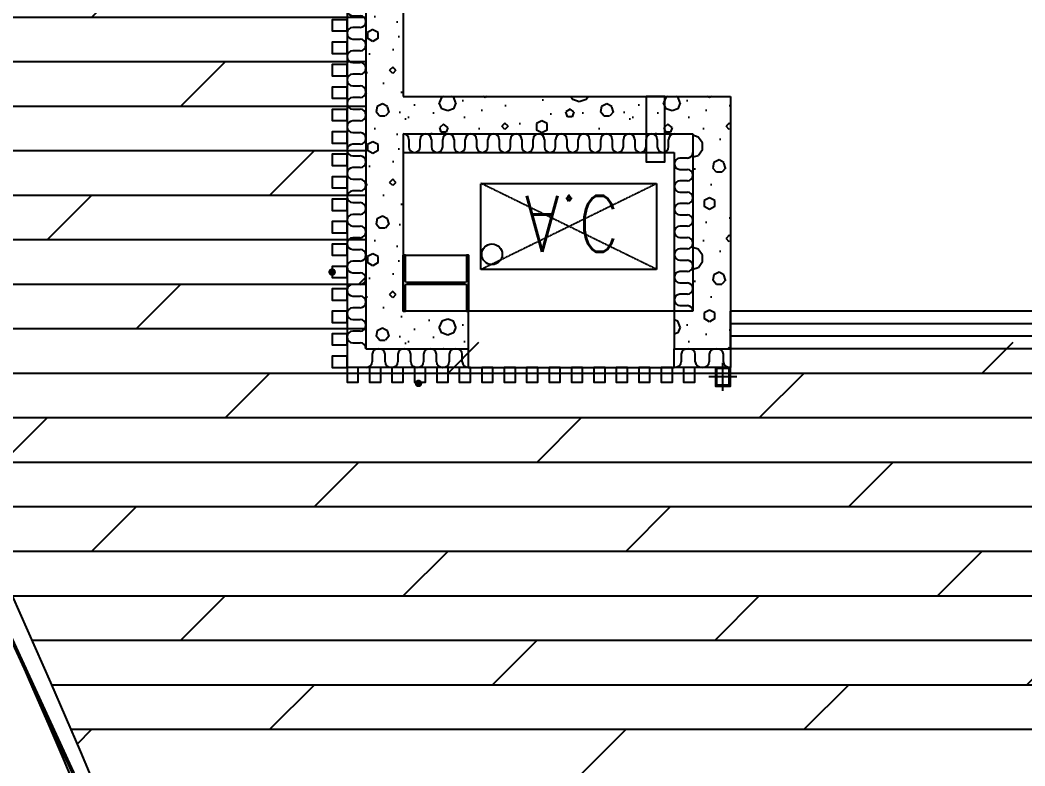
# Model space of a CAD drawing. Extents: x -89702 to 926017, y -610001 to -56924.
# Drawn here: x 50098 to 55473, y -117352 to -113362 of the extents above; entities that cross this region are included whole.
import ezdxf
from ezdxf.enums import TextEntityAlignment as Align

# ---------------------------------------------------------------- set-up
doc = ezdxf.new("R2010")
doc.units = 0
doc.header["$LTSCALE"] = 10
doc.header["$MEASUREMENT"] = 0
doc.linetypes.add('DASH', pattern=[0.35, 0.25, -0.1])
for name, color, linetype in [('0ＪＺ－面层线', 151, 'Continuous'), ('A_SMAL', 190, 'Continuous'), ('COLUMN', 9, 'Continuous'), ('CURTWALL', 4, 'Continuous'), ('DIM_SYMB', 3, 'Continuous'), ('PUB_HATCH', 8, 'Continuous'), ('PUB_STRM', 4, 'Continuous'), ('SURFACE', 6, 'Continuous'), ('W-PLASTIC_RAILINGS塑木栏杆', 6, 'Continuous'), ('W-STEEL_FRAME钢架', 3, 'Continuous'), ('W-WOOD_FLOOR木地板', 30, 'Continuous'), ('WALL', 9, 'Continuous'), ('WINDOW', 4, 'Continuous'), ('柱子', 6, 'Continuous')]:
    doc.layers.add(name, color=color, linetype=linetype)
doc.styles.add('_SIMPLEX', font='SIMPLEX.shx', dxfattribs={"width": 0.7, "bigfont": 'hzdx.shx'})
pattern_1 = [(0, (-84600.50403079012, -7041.654855309229), (300, 600), [0, -600]), (0, (-84951.50403079012, -7122.654855309229), (300, 600), [0, -600]), (0, (-84756.50403079012, -7128.654855309229), (300, 600), [0, -600]), (0, (-84543.50403079012, -6951.654855309229), (300, 600), [0, -600]), (0, (-84792.50403079012, -7158.654855309229), (300, 600), [0, -600]), (0, (-84483.50403079012, -6573.654855309229), (300, 600), [0, -600]), (0, (-84666.50403079012, -6621.654855309229), (300, 600), [0, -600]), (0, (-84570.50403079012, -6696.654855309229), (300, 600), [0, -600]), (0, (-85059.50403079012, -6708.654855309229), (300, 600), [0, -600]), (0, (-84765.50403079012, -6735.654855309229), (300, 600), [0, -600]), (0, (-84879.50403079012, -6888.654855309229), (300, 600), [0, -600]), (0, (-84873.50403079012, -7113.654855309229), (300, 600), [0, -600]), (0, (-84648.50403079012, -7137.654855309229), (300, 600), [0, -600]), (0, (-84483.50403079012, -6873.654855309229), (300, 600), [0, -600]), (0, (-85044.50403079012, -6966.654855309229), (300, 600), [0, -600]), (0, (-84993.50403079012, -6864.654855309229), (300, 600), [0, -600]), (0, (-84759.50403079012, -6906.654855309229), (300, 600), [0, -600]), (0, (-84843.50403079012, -6993.654855309229), (300, 600), [0, -600]), (0, (-84891.50403079012, -6795.654855309229), (300, 600), [0, -600]), (0, (-84816.50403079012, -6570.654855309229), (300, 600), [0, -600]), (0, (-85020.50403079012, -7092.654855309229), (300, 600), [0, -600]), (0, (-84690.50403079012, -6693.654855309229), (300, 600), [0, -600]), (0, (-84969.50403079012, -6684.654855309229), (300, 600), [0, -600]), (0, (-85017.50403079012, -6606.654855309229), (300, 600), [0, -600]), (130.601294, (-84520.36117279012, -6761.511999309238), (-1499.999983430985, 1800.000007869767), [26.341554, -11037.111]), (18.4349488, (-84563.21831479011, -6750.083427309233), (1499.99999446807, 599.9999955732223), [27.10524, -3767.6279]), (90, (-84563.21831479011, -6775.79771130922), (300.0000000000001, 600), [25.714284, -1174.28565]), (161.565051, (-84537.50403079012, -6784.369143309246), (-1500.000007552608, 599.9999552724113), [27.10524, -3767.6279]), (53.1301023, (-84537.50403079012, -6784.369143309246), (300.0000005671201, 599.9999997164399), [28.57143, -2971.4285]), (135, (-84514.64688679011, -7090.083375309245), (-300.0000362661431, 599.9999593952012), [24.24366, -1672.8126]), (45, (-84548.93260279013, -7090.083375309245), (299.999998082377, 599.9999975789675), [24.24366, -1672.8126]), (135, (-84531.78974479012, -7107.226275309222), (-300.0000362661431, 599.9999593952012), [24.24366, -1672.8126]), (45, (-84531.78974479012, -7107.226275309222), (299.999998082377, 599.9999975789675), [24.24366, -1672.8126]), (116.565051, (-84803.2182907901, -6687.226281309209), (-5.219298673253547e-05, 1199.999967353521), [31.94382599999999, -638.8764999999997]), (180, (-84817.50399079011, -6658.654857309244), (-299.9999999999999, 600), [34.285716, -565.71425]), (63.43494880000001, (-84866.07543079014, -6687.226281309209), (2.716145353076627e-06, 1199.999994186336), [31.943826, -638.8765000000001]), (116.565051, (-84851.78973079013, -6715.79771130922), (-5.219298673253547e-05, 1199.999967353521), [31.94382599999999, -638.8764999999997]), (0, (-84851.78973079013, -6715.79771130922), (300, 600), [34.285716, -565.71425]), (63.43494880000001, (-84817.50399079011, -6715.79771130922), (2.716145353076627e-06, 1199.999994186336), [31.943826, -638.8765000000001]), (107.102728, (-84577.50403279014, -6890.083395309222), (-899.9999655924546, 3000.000004840143), [38.861346, -16282.9025]), (143.972626, (-84588.93260479014, -6852.940569309227), (-5699.99992773809, 4199.999995246334), [38.861346, -8122.02]), (180, (-84620.36117479013, -6830.083425309218), (-299.9999999999999, 600), [37.142856, -562.8571]), (36.02737329999999, (-84688.93260079011, -6852.940569309227), (5699.999957876589, 4199.999954722195), [38.86134599999998, -8122.019999999998]), (71.5650511, (-84700.36117279012, -6887.226255309244), (900.0000046203285, 2999.99999483479), [36.140316, -3758.5928]), (107.102728, (-84688.93260079011, -6924.369135309244), (-899.9999655924546, 3000.000004840143), [38.861346, -16282.9025]), (143.972626, (-84657.50403079012, -6947.226255309244), (-5699.99992773809, 4199.999995246334), [38.861346, -8122.02]), (0, (-84657.50403079012, -6947.226255309244), (300, 600), [37.142856, -562.8571]), (36.02737329999999, (-84620.36117479013, -6947.226255309244), (5699.999957876589, 4199.999954722195), [38.86134599999998, -8122.019999999998]), (71.5650511, (-84588.93260479014, -6924.369135309244), (900.0000046203285, 2999.99999483479), [36.140316, -3758.5928]), (150.255118, (-84571.78974679013, -6610.083429309248), (-900.0000021301363, 599.9999925650195), [23.03502, -4814.319600000001]), (90, (-84591.78974479012, -6621.511995309207), (300.0000000000001, 600), [22.857144, -1177.14275]), (29.7448813, (-84591.78974479012, -6621.511995309207), (900.0000005300184, 599.9999971978212), [23.03502, -4814.319600000001]), (116.565051, (-84711.78974479012, -7035.797715309251), (-5.219298673253547e-05, 1199.999967353521), [31.94382599999999, -638.8764999999997]), (168.690067, (-84726.0754567901, -7007.226255309244), (-2700.000002003099, 599.9999849441089), [29.137254, -6089.685500000001]), (41.18592510000001, (-84777.50403079012, -7021.511955309252), (7499.999954558658, 6599.999942288418), [30.371844, -12725.802]), (90, (-84777.50403079012, -7050.083415309258), (300.0000000000001, 600), [28.57143, -1171.4285]), (138.814074, (-84754.64688679011, -7070.083395309222), (-7499.999866690215, 6600.000042036299), [30.371844, -12725.802]), (16.6992442, (-84754.64688679011, -7070.083395309222), (9899.99992551639, 2999.999968578065), [29.82945, -12498.5375]), (60.9453959, (-84726.0754567901, -7061.511975309229), (299.9999992038756, 599.9999946927048), [29.416086, -12325.3395]), (109.983106, (-84963.21831079014, -6784.369143309246), (-1500.00000564993, 4199.999988885022), [33.44200199999997, -14012.19749999999]), (155.556045, (-84974.64687079011, -6752.940567309211), (-3900.000014866057, 1799.999962602966), [34.522986, -14465.1315]), (24.4439547, (-85037.50401079009, -6752.940567309211), (3900.000001945477, 1799.999991342401), [34.522986, -14465.1315]), (70.01689340000001, (-85048.93257079012, -6784.369143309246), (1500.000004522143, 4199.999989580724), [33.442002, -14012.1975]), (109.983106, (-85037.50401079009, -6815.797713309235), (-1500.00000564993, 4199.999988885022), [33.44200199999997, -14012.19749999999]), (160.016893, (-85006.0754107901, -6827.22628530924), (-1500.00000088163, 599.9999726666744), [33.442002, -6989.377500000001]), (19.9831065, (-85006.0754107901, -6827.22628530924), (1499.999991764409, 599.9999990480279), [33.442002, -6989.377500000001]), (70.01689340000001, (-84974.64687079011, -6815.797713309235), (1500.000004522143, 4199.999989580724), [33.442002, -14012.1975]), (122.005383, (-84740.36117479013, -6838.654857309244), (-300.00004026147, 599.9999693707862), [26.954232, -5633.434]), (18.4349488, (-84780.3611707901, -6824.369139309216), (1499.99999446807, 599.9999955732223), [27.10524, -3767.6279]), (90, (-84780.3611707901, -6850.083429309248), (300.0000000000001, 600), [25.714284, -1174.28565]), (161.565051, (-84754.64688679011, -6858.654855309229), (-1500.000007552608, 599.9999552724113), [27.10524, -3767.6279]), (54.46232220000002, (-84754.64688679011, -6858.654855309229), (2099.999996957259, 2999.999995506066), [24.57807, -10298.2115]), (116.565051, (-84914.64687079011, -6984.369135309244), (-5.219298673253547e-05, 1199.999967353521), [31.94382599999999, -638.8764999999997]), (180, (-84928.93257079012, -6955.797675309237), (-299.9999999999999, 600), [31.42857, -568.5714]), (59.0362434, (-84977.50401079009, -6984.369135309244), (300.0000009765315, 599.9999970877775), [33.31972799999997, -6963.821999999996]), (120.963756, (-84960.3611707901, -7012.940535309259), (-300.0000409979644, 599.9999724465997), [33.319728, -6963.821999999999]), (0, (-84960.3611707901, -7012.940535309259), (300, 600), [31.42857, -568.5714]), (63.43494880000001, (-84928.93257079012, -7012.940535309259), (2.716145353076627e-06, 1199.999994186336), [31.943826, -638.8765000000001])]

# ---------------------------------------------------------------- blocks, each defined once
blk = doc.blocks.new('1ac')
at = {"layer": 'A_SMAL', "linetype": 'DASH'}
for p, q in [((349525.4207421066, -404974.7006680964), (350700.4207421066, -405549.7006680964)), ((350700.4207421066, -404974.7006680964), (349525.4207421066, -405549.7006680964))]:
    blk.add_line(p, q, dxfattribs=at)
blk.add_lwpolyline([(349525.4207421066, -404974.7006680964), (349525.4207421066, -405549.7006680964), (350700.4207421066, -405549.7006680964), (350700.4207421066, -404974.7006680964)], close=True, dxfattribs=at)
at = {"layer": 'A_SMAL', "style": '_SIMPLEX', "width": 0.8}
blk.add_text('A.C', height=375, dxfattribs=at).set_placement((350448.6750361594, -405279.55702994), align=Align.MIDDLE_RIGHT)
blk = doc.blocks.new('$LinePat$保温层')
at = {"color": 0}
for p, q in [((23.99999999999818, -24), (23.99999999999818, -56.00000000011642)), ((72.00000000000455, -56.00000000011642), (72.00000000000455, -24))]:
    blk.add_line(p, q, dxfattribs=at)
for centre, radius, start, end in [((96.00000000000546, -24), 24.00000000000037, 90, 180), ((0, -24), 23.99999999999855, 0, 90), ((48.00000000000455, -56.00000000011642), 24.00000000000037, 180, 0)]:
    blk.add_arc(centre, radius, start, end, dxfattribs=at)
blk = doc.blocks.new('房子')
at = {"layer": 'PUB_HATCH'}
h = blk.add_hatch(dxfattribs=at)
h.set_pattern_fill('加气混凝土', color=256, scale=50, style=0)
h.set_pattern_definition(pattern_1)
h.paths.add_polyline_path([(1250.000000000233, 5866.666666629375), (1250.000000000175, 5999.999999962747), (-5.820766091346741e-11, 5999.999999962631), (200.0000000000582, 5799.999999962689), (1150.000000000233, 5799.999999962689)])
h = blk.add_hatch(dxfattribs=at)
h.set_pattern_fill('加气混凝土', color=256, scale=50, style=0)
h.set_pattern_definition(pattern_1)
h.paths.add_polyline_path([(-5.820766091346741e-11, 5999.999999962631), (-1.164153218269348e-10, 5449.999999962689), (200, 5449.999999962689), (200.0000000000582, 5799.999999962689)])
h = blk.add_hatch(dxfattribs=at)
h.set_pattern_fill('加气混凝土', color=256, scale=50, style=0)
h.set_pattern_definition(pattern_1)
h.paths.add_polyline_path([(2000.000000000291, 5999.999999962805), (1250.000000000175, 5999.999999962747), (1250.000000000233, 5866.666666629375), (1350.000000000233, 5799.999999962747), (2000.000000000291, 5799.999999962805)])
h = blk.add_hatch(dxfattribs=at)
h.set_pattern_fill('加气混凝土', color=256, scale=50, style=0)
h.set_pattern_definition(pattern_1)
h.paths.add_polyline_path([(1250.000000000233, 5866.666666629375), (1150.000000000233, 5799.999999962689), (1150.000000000233, 4249.999999962747), (1350.000000000233, 4049.999999962805), (1350.000000000233, 5799.999999962747)])
h = blk.add_hatch(dxfattribs=at)
h.set_pattern_fill('金属', color=2, scale=50, style=0)
h.set_pattern_definition([(45, (-84777.50403079012, -6858.654855309229), (-88.38834764831843, 88.38834764831844), []), (45, (-84718.57846579014, -6858.654855309229), (-88.38834764831843, 88.38834764831844), [])])
h.paths.add_polyline_path([(200.000000000291, 5449.999999962689), (500.0000000001746, 5449.999999962805), (500.0000000001746, 5461.999999962631), (359.0000000000582, 5461.999999962747), (354.0000000000582, 5466.999999962747), (354.0000000000582, 5782.999999962747), (359.0000000000582, 5787.999999962747), (499.9999999992433, 5787.999999962747), (499.9999999992433, 5799.999999962689), (199.9999999992433, 5799.999999962631), (199.9999999992433, 5787.999999962514), (341.0000000000582, 5787.999999962747), (346.0000000000582, 5782.999999962747), (346.0000000000582, 5466.999999962747), (341.0000000000582, 5461.999999962747), (200.000000000291, 5461.999999962747)])
h = blk.add_hatch(dxfattribs=at)
h.set_pattern_fill('加气混凝土', color=256, scale=50, style=0)
h.set_pattern_definition(pattern_1)
h.paths.add_polyline_path([(200.0000000000582, 4249.999999962689), (200, 4349.999999962689), (-1.164153218269348e-10, 4349.999999962689), (-5.820766091346741e-11, 4049.999999962747)])
h = blk.add_hatch(dxfattribs=at)
h.set_pattern_fill('加气混凝土', color=256, scale=50, style=0)
h.set_pattern_definition(pattern_1)
h.paths.add_polyline_path([(1350.000000000233, 4049.999999962805), (1150.000000000233, 4249.999999962747), (200.0000000000582, 4249.999999962689), (-5.820766091346741e-11, 4049.999999962747)])
at = {"layer": '0ＪＺ－面层线', "color": 11, "ltscale": 0.5}
for points in [[(-100, 6099.999999962747), (-40, 6099.999999962747), (-40.00001464498928, 6179.999999963795), (-100.0000146449893, 6179.999999963795)], [(20, 6100.00002193026), (80, 6100.000021930202), (79.99998535501072, 6180.00002193125), (19.99998535501072, 6180.00002193125)], [(139.9999999999418, 6100.000043897715), (199.9999999999418, 6100.000043897715), (199.9999853550107, 6180.000043898704), (139.9999853550107, 6180.000043898704)], [(260, 6100.000043897482), (319.9999999999418, 6100.000043897482), (319.9999853550107, 6180.000043898472), (259.9999853550107, 6180.000043898472)], [(380, 6100.000043897191), (440, 6100.000043897191), (439.9999853550107, 6180.000043898239), (379.9999853550107, 6180.000043898239)], [(500, 6100.000043897482), (560, 6100.000043897482), (559.9999853550107, 6180.000043898472), (499.9999853550107, 6180.000043898472)], [(620, 6099.998857686995), (680, 6099.998857686995), (679.9999853550107, 6180.000043898239), (619.9999853550107, 6180.000043898239)], [(739.9999999999418, 6100.000043896958), (799.9999999999418, 6100.0000438969), (799.9999853550107, 6180.000043897948), (739.9999853550107, 6180.000043897948)], [(860, 6100.000043896667), (919.9999999999418, 6100.000043896667), (919.9999853550107, 6180.000043897715), (859.9999853550107, 6180.000043897715)], [(980, 6100.000043896434), (1039.999999999942, 6100.000043896434), (1039.999985355011, 6180.000043897424), (979.9999853550107, 6180.000043897424)], [(1099.999999999942, 6100.000043896667), (1160, 6100.000043896667), (1159.999985355011, 6180.000043897715), (1099.999985355011, 6180.000043897715)], [(1220, 6099.99885768618), (1280, 6099.99885768618), (1279.999985355011, 6180.000043897424), (1219.999985355011, 6180.000043897424)], [(1340, 6099.998857685947), (1400, 6099.998857685947), (1399.999985355011, 6180.000043897191), (1339.999985355011, 6180.000043897191)], [(1459.999999999942, 6099.998857685714), (1520, 6099.998857685714), (1519.999985355011, 6180.000043896958), (1459.999985355011, 6180.000043896958)], [(1579.999999999942, 6099.998857685423), (1640, 6099.998857685423), (1639.999985355011, 6180.000043896667), (1579.999985355011, 6180.000043896667)], [(1699.999977624568, 6100.000054880395), (1759.999977624568, 6100.000054880395), (1759.999962979578, 6180.000054880395), (1699.999962979578, 6180.000054880395)], [(-99.998974881717, 6039.999999962922), (-99.998974881717, 6099.99999996298), (-180.0001610929612, 6099.999985317991), (-180.0001610929612, 6039.999985317991)], [(-99.99895291455323, 5919.99999996298), (-99.99895291455323, 5979.99999996298), (-180.0001391257974, 5979.999985317991), (-180.0001391257974, 5919.999985317991)], [(-99.99895291478606, 5799.99999996298), (-99.99895291478606, 5859.99999996298), (-180.0001391260303, 5859.999985317991), (-180.0001391260303, 5799.999985317991)], [(-99.99895291501889, 5679.99999996298), (-99.99895291501889, 5739.99999996298), (-180.0001391262631, 5739.999985317932), (-180.0001391262631, 5679.999985317932)], [(-99.99895291530993, 5559.99999996298), (-99.99895291530993, 5619.99999996298), (-180.0001391265541, 5619.999985317991), (-180.0001391265541, 5559.999985317991)], [(-100.0001391257974, 5439.99999996298), (-100.0001391257974, 5499.99999996298), (-180.0001391268452, 5499.999985317991), (-180.000139126787, 5439.999985317991)], [(-100.0001391255646, 5319.99999996298), (-100.0001391255646, 5379.99999996298), (-180.0001391265541, 5379.999985317991), (-180.0001391265541, 5319.999985317991)], [(-100.0001391257974, 5199.99999996298), (-100.0001391257974, 5259.99999996298), (-180.0001391268452, 5259.999985317932), (-180.000139126787, 5199.999985317991)], [(-100.0001391260303, 5079.99999996298), (-100.0001391260303, 5139.99999996298), (-180.000139127078, 5139.999985317991), (-180.000139127078, 5079.999985317991)], [(-99.99895291606663, 4959.99999996298), (-99.99895291606663, 5019.99999996298), (-180.0001391273108, 5019.999985317991), (-180.0001391273108, 4959.999985317991)], [(-100.0001391266123, 4839.99999996298), (-100.0001391266123, 4899.99999996298), (-180.0001391276019, 4899.999985317991), (-180.0001391275437, 4839.999985317991)], [(-100.0001391263213, 4719.99999996298), (-100.0001391263213, 4779.99999996298), (-180.0001391273108, 4779.999985317991), (-180.0001391273108, 4719.999985317991)], [(-100.0001391266123, 4599.99999996298), (-100.0001391266123, 4659.99999996298), (-180.0001391276019, 4659.999985317991), (-180.0001391275437, 4599.999985317991)], [(-100.0001391268452, 4479.99999996298), (-100.0001391268452, 4539.99999996298), (-180.0001391278347, 4539.999985317991), (-180.0001391278347, 4479.999985317991)], [(-100.0001171593321, 4359.99999996298), (-100.0001171593321, 4419.99999996298), (-180.0001171603217, 4419.999985317991), (-180.0001171603217, 4359.999985317991)], [(-100.0000951918773, 4239.99999996298), (-100.0000951918191, 4299.99999996298), (-180.0000951928669, 4299.999985317991), (-180.0000951928669, 4239.999985317991)]]:
    blk.add_lwpolyline(points, close=True, dxfattribs=at)
at = {"layer": 'COLUMN', "color": 2}
for p, q in [((499.9999999992433, 5799.999999962689), (199.9999999992433, 5799.999999962631)), ((199.9999999992433, 5799.999999962631), (199.9999999992433, 5787.999999962514)), ((199.9999999992433, 5787.999999962514), (341.0000000000582, 5787.999999962747)), ((341.0000000000582, 5787.999999962747), (346.0000000000582, 5782.999999962747)), ((346.0000000000582, 5782.999999962747), (346.0000000000582, 5466.999999962747)), ((354.0000000000582, 5782.999999962747), (359.0000000000582, 5787.999999962747)), ((354.0000000000582, 5466.999999962747), (354.0000000000582, 5782.999999962747)), ((359.0000000000582, 5787.999999962747), (499.9999999992433, 5787.999999962747)), ((499.9999999992433, 5787.999999962747), (499.9999999992433, 5799.999999962689)), ((341.0000000000582, 5461.999999962747), (200.000000000291, 5461.999999962747)), ((200.000000000291, 5461.999999962747), (200.000000000291, 5449.999999962689)), ((200.000000000291, 5449.999999962689), (500.0000000001746, 5449.999999962805)), ((346.0000000000582, 5466.999999962747), (341.0000000000582, 5461.999999962747)), ((359.0000000000582, 5461.999999962747), (354.0000000000582, 5466.999999962747)), ((500.0000000001746, 5461.999999962631), (359.0000000000582, 5461.999999962747)), ((500.0000000001746, 5449.999999962805), (500.0000000001746, 5461.999999962631))]:
    blk.add_line(p, q, dxfattribs=at)
at = {"layer": 'CURTWALL'}
for p, q in [((0, 0), (0, 4049.999999962805)), ((0, 4049.999999962805), (200, 4049.999999962805)), ((66.66666666668607, 66.66666666662786), (66.66666666668607, 4049.999999962805)), ((133.3333333333721, 133.3333333333139), (133.3333333333139, 4049.999999962805)), ((200.0000000000582, 200), (200, 4049.999999962805))]:
    blk.add_line(p, q, dxfattribs=at)
blk.add_lwpolyline([(1350.000000000233, 4399.999999962689), (1350.000000000233, 4499.999999962689), (1000.000000000233, 4499.999999962689), (1000.000000000233, 4399.999999962689)], close=True, dxfattribs=at)
at = {"layer": 'DIM_SYMB'}
for p, q in [((-149.9999999999418, 4014.999999962747), (-149.9999999999418, 4164.999999962747)), ((-224.9999999999418, 4089.999999962747), (-74.99999999994179, 4089.999999962747))]:
    blk.add_line(p, q, dxfattribs=at)
at = {"layer": 'DIM_SYMB', "const_width": 20}
for points in [[(415.9398071698379, 6188.044825859717, 1), (404.0601635401836, 6171.955261936702, 1)], [(-190.3687740378664, 5727.010569784208, 1), (-181.5111478443723, 5709.078964774671, 1)]]:
    blk.add_lwpolyline(points, format="xyb", close=True, dxfattribs=at)
at = {"layer": 'PUB_STRM'}
for points in [[(-99.99999999994179, 4049.999999962747), (-99.99999999994179, 4129.999999962747), (-199.9999999999418, 4129.999999962747), (-199.9999999999418, 4049.999999962747)], [(-105.9999999999418, 4055.999999962747), (-105.9999999999418, 4123.999999962747), (-193.9999999999418, 4123.999999962747), (-193.9999999999418, 4055.999999962747)]]:
    blk.add_lwpolyline(points, close=True, dxfattribs=at)
blk.add_circle((505.1199753032415, 5325.002529573045), 55, dxfattribs=at)
at = {"layer": 'SURFACE'}
for p, q in [((1250.000000000175, 6099.999999962747), (-100, 6099.999999962631)), ((-100, 5449.999999962631), (-100, 6099.999999962631)), ((2000.000000000291, 6099.999999962805), (1250.000000000175, 6099.999999962747)), ((1050.000000000233, 5799.999999962689), (1050.000000000233, 4349.999999962747)), ((-100, 5449.999999962631), (-5.820766091346741e-11, 5449.999999962631)), ((-100, 4349.999999962805), (-5.820766091346741e-11, 4349.999999962805)), ((-100, 4049.999999962747), (-100, 4349.999999962805)), ((1050.000000000233, 4349.999999962747), (200.0000000000582, 4349.999999962689)), ((-5.820766091346741e-11, 4049.999999962747), (-100, 4049.999999962747))]:
    blk.add_line(p, q, dxfattribs=at)
at = {"layer": 'WALL'}
for p, q in [((1250.000000000175, 5999.999999962747), (-5.820766091346741e-11, 5999.999999962631)), ((-5.820766091346741e-11, 5999.999999962631), (-1.164153218269348e-10, 5449.999999962689)), ((2000.000000000291, 5999.999999962805), (1250.000000000175, 5999.999999962747)), ((1150.000000000233, 5799.999999962689), (200.0000000000582, 5799.999999962689)), ((200, 5449.999999962689), (200.0000000000582, 5799.999999962689)), ((1150.000000000233, 5799.999999962689), (1150.000000000233, 4249.999999962747)), ((2000.000000000291, 5799.999999962805), (1350.000000000233, 5799.999999962747)), ((1350.000000000233, 5799.999999962747), (1350.000000000233, 4049.999999962805)), ((-1.164153218269348e-10, 5449.999999962689), (200, 5449.999999962689)), ((200, 4349.999999962689), (-1.164153218269348e-10, 4349.999999962689)), ((-1.164153218269348e-10, 4349.999999962689), (-5.820766091346741e-11, 4049.999999962747)), ((200.0000000000582, 4249.999999962689), (200, 4349.999999962689)), ((1150.000000000233, 4249.999999962747), (200.0000000000582, 4249.999999962689)), ((1350.000000000233, 4049.999999962805), (-5.820766091346741e-11, 4049.999999962747))]:
    blk.add_line(p, q, dxfattribs=at)
at = {"layer": 'WINDOW', "linetype": 'DASH'}
for p, q in [((-100, 5449.999999962631), (-100, 4349.999999962747)), ((200, 4349.999999962747), (200, 5449.999999962689))]:
    blk.add_line(p, q, dxfattribs=at)
at = {"layer": 'A_SMAL', "xscale": -0.8, "yscale": 0.8, "zscale": 0.8, "rotation": 90.00155752359089}
blk.add_blockref('1ac', (-323562.994082282, 284995.7756678659), dxfattribs=at)
at = {"layer": 'SURFACE', "yscale": 1.24999999968567, "zscale": 1.24999999968567}
for p, xscale, rotation in [((124.9999999999418, 5999.999999962631), 1.30208333306231, 180.0000000000053), ((249.9999999999418, 5999.999999962689), 1.30208333306231, 180.0000000000053), ((375, 5999.999999962689), 1.30208333306231, 180.0000000000053), ((500, 5999.999999962689), 1.30208333306231, 180.0000000000053), ((625.0000000000582, 5999.999999962689), 1.30208333306231, 180.0000000000053), ((750.0000000000582, 5999.999999962689), 1.30208333306231, 180.0000000000053), ((875.0000000001164, 5999.999999962747), 1.30208333306231, 180.0000000000053), ((1000.000000000175, 5999.999999962747), 1.30208333306231, 180.0000000000053), ((1125.000000000175, 5999.999999962747), 1.30208333306231, 180.0000000000053), ((1250.000000000175, 5999.999999962747), 1.30208333306231, 180.0000000000053), ((1375.000000000175, 5999.999999962747), 1.302083333062144, 180.000000000001), ((1500.000000000233, 5999.999999962747), 1.302083333062144, 180.000000000001), ((1625.000000000233, 5999.999999962747), 1.302083333062144, 180.000000000001), ((1750.000000000233, 5999.999999962747), 1.302083333062144, 180.000000000001), ((1875.000000000291, 5999.999999962747), 1.302083333062144, 180.000000000001), ((-100, 5862.499999962631), 1.432291666368291, 90.00000000000152), ((-100, 5724.999999962631), 1.432291666368291, 90.00000000000152), ((1150.000000000233, 5799.999999962689), 1.258680555293245, 270), ((-100, 5587.499999962631), 1.432291666368291, 90.00000000000152), ((1150.000000000233, 5679.166666629375), 1.258680555293245, 270), ((-100, 5449.999999962631), 1.432291666368291, 90.00000000000152), ((1150.000000000233, 5558.333333296061), 1.258680555293245, 270), ((1150.000000000233, 5437.499999962689), 1.258680555293245, 270), ((1150.000000000233, 5316.666666629375), 1.258680555293245, 270), ((1150.000000000233, 5195.833333296061), 1.258680555293245, 270), ((1150.000000000233, 5074.999999962689), 1.258680555293245, 270), ((1150.000000000233, 4954.166666629375), 1.258680555293245, 270), ((1150.000000000233, 4833.333333296061), 1.258680555293245, 270), ((1150.000000000233, 4712.499999962689), 1.258680555293245, 270), ((1150.000000000233, 4591.666666629375), 1.258680555293245, 270), ((1150.000000000233, 4470.833333296061), 1.258680555293245, 270), ((-100, 4199.999999962747), 1.562499999674807, 89.99999999999723), ((321.4285714286962, 4249.999999962689), 1.26488095211758, 180.0000000000017), ((442.8571428572759, 4249.999999962689), 1.26488095211758, 180.0000000000017), ((564.2857142858556, 4249.999999962689), 1.26488095211758, 180.0000000000017), ((685.7142857144354, 4249.999999962689), 1.26488095211758, 180.0000000000017), ((807.1428571430151, 4249.999999962689), 1.26488095211758, 180.0000000000017), ((928.5714285716531, 4249.999999962689), 1.26488095211758, 180.0000000000017), ((1050.000000000233, 4249.999999962747), 1.26488095211758, 180.0000000000017), ((-100, 4049.999999962747), 1.562499999674807, 89.99999999999723)]:
    blk.add_blockref('$LinePat$保温层', p, dxfattribs=dict(at, xscale=xscale, rotation=rotation))
blk = doc.blocks.new('柱子')
at = {"layer": '柱子'}
blk.add_lwpolyline([(0, 300), (350, 300), (350, 7.566995918750763e-10), (0, 7.566995918750763e-10)], close=True, dxfattribs=at)

msp = doc.modelspace()

# ---------------------------------------------------------------- hatches: boundary and pattern name
at = {"layer": 'W-WOOD_FLOOR木地板'}
h = msp.add_hatch(dxfattribs=at)
h.set_pattern_fill('DOLMIT', color=256, scale=300)
h.set_pattern_definition([(0, (0, 0), (0, 238.122618), []), (45, (0, 0), (-476.2449108957954, 476.2449108957954), [336.756381, -673.512])])
edge = h.paths.add_edge_path()
edge.add_line((60622.30962324358, -102819.8312473243), (55146.09257740428, -102819.8038086314))
edge.add_line((55146.09257740428, -102819.8038086314), (53996.59387888265, -103586.136274318))
edge.add_line((53996.59387888265, -103586.136274318), (53996.59387888264, -106373.3797993869))
edge.add_line((53996.59387888264, -106373.3797993869), (49847.3093239218, -106373.3797993329))
edge.add_line((49847.3093239218, -106373.3797993329), (49847.30932390562, -102819.7957548155))
edge.add_line((49847.30932390562, -102819.7957548155), (46403.52305819088, -102819.7602622524))
edge.add_arc((36695.42038167642, -100101.547293762), 10081.46513755897, 318.1758005539471, 344.3580588203071, ccw=False)
edge.add_arc((8824.444655262174, -134926.5773190099), 45185.57901052471, 5.469640641015474, 38.457154601379614, ccw=False)
edge.add_line((53804.28669785825, -130619.5643936197), (60622.30962324358, -130619.5643716427))
edge.add_line((60622.30962324358, -130619.5643716427), (60622.30962324358, -102819.8312473243))
h.paths.add_polyline_path([(51947.30932160333, -115086.1362743181), (51947.30932160324, -106373.379799314), (53996.59387888265, -106376.3895366207), (53996.59387890477, -103586.1362742412), (57947.30932156596, -103586.136274318), (57947.30932156596, -115086.136274318)], flags=16)

# ---------------------------------------------------------------- linework, layer by layer
at = {"color": 7, "true_color": 0xffffff}
msp.add_arc((8532.381064708112, -135319.4261989702), 45085.43480634245, 5.794253965839841, 39.00501180406371, dxfattribs=at)
at = {"layer": 'W-PLASTIC_RAILINGS塑木栏杆', "color": 6, "const_width": 20}
msp.add_lwpolyline([(49848.11642196216, -102776.0491234604), (46384.63805278228, -102755.8664985374, -0.1071759358253954), (44168.91826957942, -106855.4412974278, -0.1451949333533635), (53758.82269349357, -130669.5643937635), (60797.30962342035, -130669.5643714844), (60797.30961269431, -127697.653411899), (62332.0493577802, -126679.1788319903), (87795.44873372486, -126669.3597801735), (87781.29733945878, -124260.8301521413), (62332.04935285298, -124270.5364171627), (60792.48813153553, -123234.823929585), (60797.30962308013, -115690.2567778514), (62332.0493205461, -114667.1647714186), (87806.41281024087, -114663.0818105347), (87795.12279470463, -112258.8151006151), (62338.82280866941, -112280.5339062178), (60797.30962431926, -111239.8767204791), (60797.30932567577, -102769.8319571087)], format="xyb", dxfattribs=at)
at = {"layer": 'W-STEEL_FRAME钢架'}
for points in [[(53713.31264249946, -130719.5643939077), (60847.30962359731, -130719.5643713261), (60847.30962359731, -127719.5643713257), (62347.18813954364, -126719.5643713257), (87845.12280479725, -126719.5643713257), (87845.12280479725, -124219.5643713257), (62347.18813467294, -124219.5643713257), (60847.30962304445, -123219.5643713257), (60847.30962304445, -115719.5643713257), (62347.18810272973, -114719.5643713257), (87845.26234875096, -114719.5643713257), (87845.26234875096, -112219.5643713257), (62347.18812444108, -112219.5643713257), (60847.30962337041, -111219.5643713257), (60847.30932390282, -102719.8322061561), (46327.34842417797, -102719.7598828285, -0.1190009023643237), (44077.01886307728, -106820.253490023, -0.1459321623787258)], [(53804.28669785825, -130619.5643936197), (60747.30962359731, -130619.5643716427), (60747.30962359731, -127666.0483998909), (62316.90853532334, -126619.5643713257), (87745.12280479725, -126619.5643713257), (87745.12280479725, -124319.5643713257), (62316.90853038017, -124319.5643713257), (60747.30962304445, -123273.0803426749), (60747.30962304445, -115666.0484006087), (62316.90849790041, -114619.5643713257), (87745.26234875096, -114619.5643713257), (87745.26234875096, -112319.5643713257), (62316.90851997095, -112319.5643713257), (60747.30962525593, -111273.080343723), (60747.30932742608, -102819.8317080615), (46403.52305819088, -102819.7602622524, -0.1149276412077018), (44208.07191270724, -106824.3447987533, -0.144937956361408)]]:
    msp.add_lwpolyline(points, format="xyb", close=True, dxfattribs=at)

# ---------------------------------------------------------------- block references
at = {"rotation": 89.99999999999999}
msp.add_blockref('房子', (57947.30932156596, -115120.136274318), dxfattribs=at)
at = {"layer": '柱子', "color": 1}
msp.add_blockref('柱子', (52147.30932160327, -114920.1362743187), dxfattribs=at)

doc.saveas('drawing.dxf')
